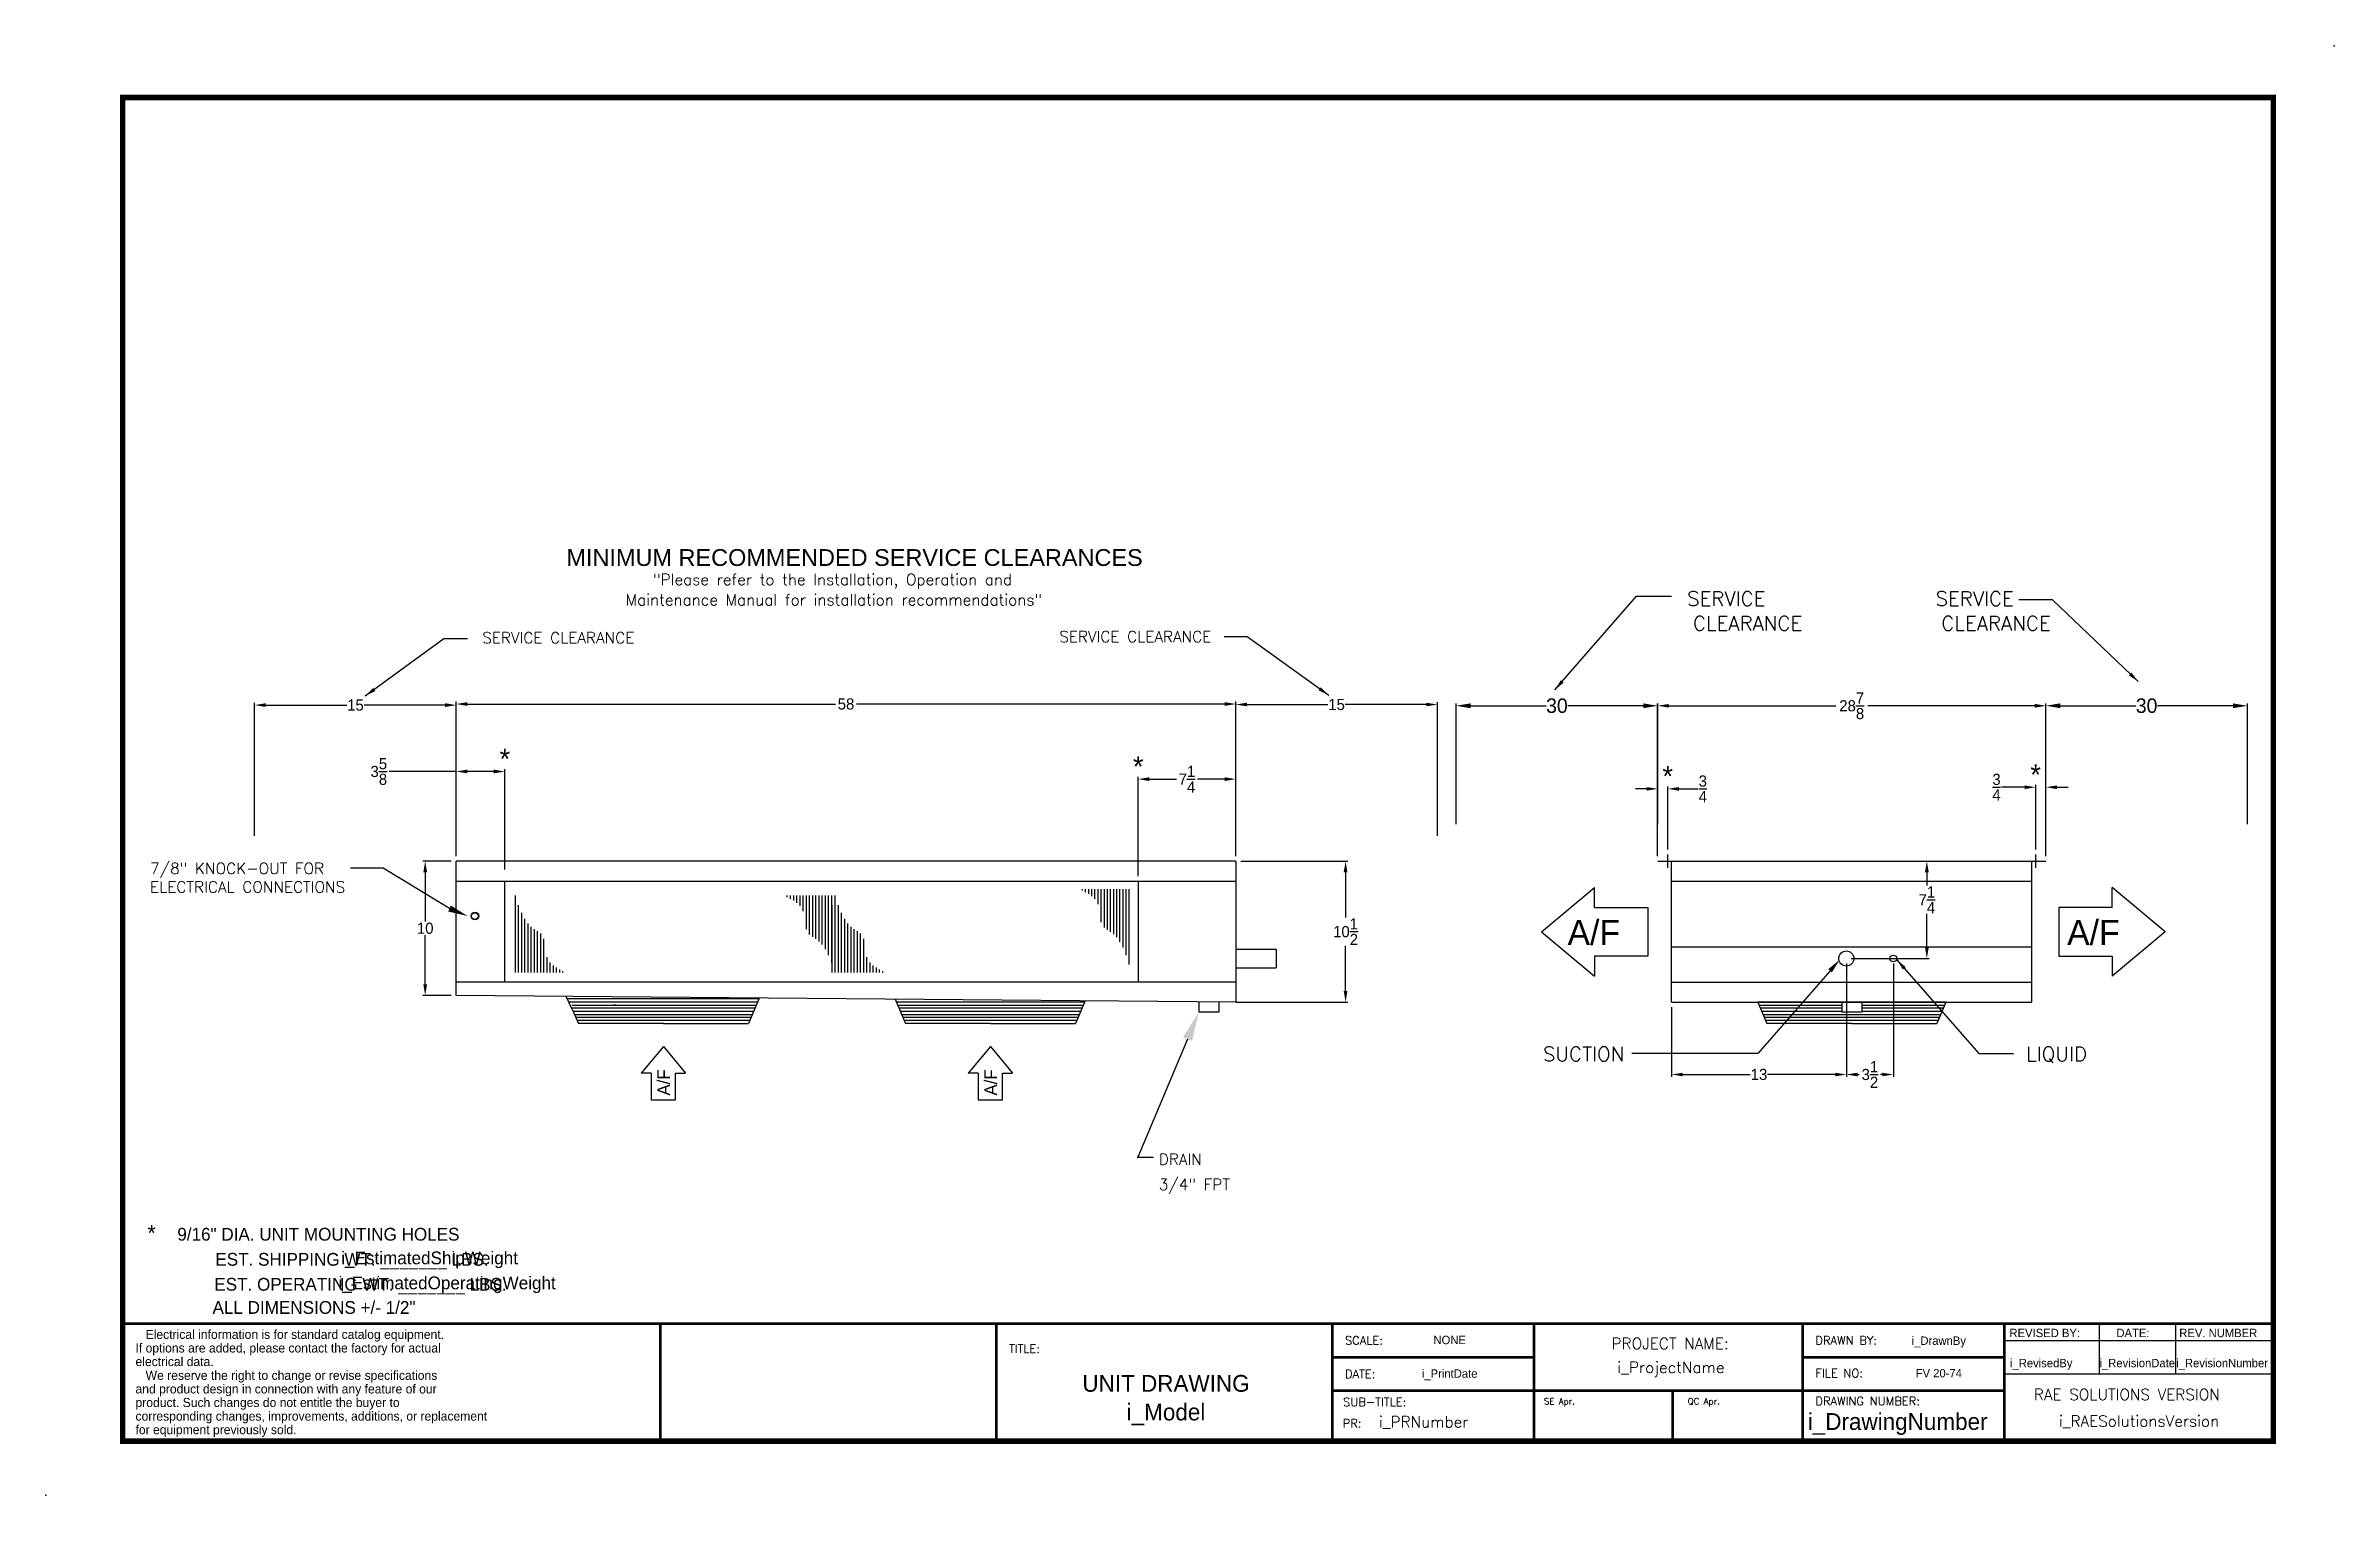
# Model space of a CAD drawing. Extents: x -6 to 165, y -4 to 104.
import ezdxf
from ezdxf.enums import TextEntityAlignment as Align

# ---------------------------------------------------------------- set-up
doc = ezdxf.new("R2010")
doc.units = 0
doc.header["$MEASUREMENT"] = 0
doc.layers.get('0').update_dxf_attribs({"linetype": 'CONTINUOUS'})
doc.layers.get('Defpoints').update_dxf_attribs({"linetype": 'CONTINUOUS'})
doc.layers.add('0 Unit', color=7, linetype='CONTINUOUS')
doc.styles.add('dimentions', font='ARIAL.TTF')
doc.styles.add('SIMPLEX', font='SIMPLEX')
doc.dimstyles.get("Standard").update_dxf_attribs({"dimtxt": 0.83, "dimasz": 0.83, "dimexe": 0.18, "dimexo": 0.375, "dimgap": 0.09, "dimtad": 0, "dimtih": 1, "dimtoh": 1, "dimdec": 3, "dimzin": 0, "dimdsep": 46, "dimlunit": 5, "dimtxsty": 'STANDARD', "dimcen": 0.09, "dimadec": 0, "dimazin": 0, "dimtfac": 1, "dimtdec": 3, "dimtofl": 0, "dimtmove": 0, "dimatfit": 3, "dimfxl": 1, "dimtolj": 1, "dimtzin": 0, "dimarcsym": 0})

# ---------------------------------------------------------------- blocks, each defined once
blk = doc.blocks.new('*D19')
at = {"color": 0, "lineweight": -2}
for p, q in [((24.81, 48.04), (24.81, 55.04)), ((25.64, 54.86), (53.03, 54.86)), ((81.98, 54.86), (54.59, 54.86)), ((82.81, 43.54), (82.81, 55.04))]:
    blk.add_line(p, q, dxfattribs=at)
at = {"color": 0}
for points in [[(25.64, 55), (25.64, 54.72), (24.81, 54.86)], [(81.98, 55), (81.98, 54.72), (82.81, 54.86)]]:
    blk.add_solid(points, dxfattribs=at)
at = {"layer": 'Defpoints', "color": 0}
for p in [(82.81, 54.86), (24.81, 47.67), (82.81, 43.17)]:
    blk.add_point(p, dxfattribs=at)
at = {"color": 0, "insert": (53.81, 54.86), "char_height": 0.83, "attachment_point": 5}
blk.add_mtext('\\A1;58', dxfattribs=at)
blk = doc.blocks.new('*D15')
at = {"color": 0, "lineweight": -2}
for p, q in [((24.81, 49.84), (19.83, 49.84)), ((24.81, 43.54), (24.81, 50.02)), ((27.6, 49.84), (25.64, 49.84)), ((28.43, 42.54), (28.43, 50.02))]:
    blk.add_line(p, q, dxfattribs=at)
at = {"color": 0}
for points in [[(25.64, 49.98), (25.64, 49.7), (24.81, 49.84)], [(27.6, 49.98), (27.6, 49.7), (28.43, 49.84)]]:
    blk.add_solid(points, dxfattribs=at)
at = {"layer": 'Defpoints', "color": 0}
for p in [(24.81, 49.84), (24.81, 43.17), (28.43, 42.17)]:
    blk.add_point(p, dxfattribs=at)
at = {"color": 0, "insert": (19.05, 49.84), "char_height": 0.83, "attachment_point": 5}
blk.add_mtext('\\A1;3{\\H1x;\\S5/8;}', dxfattribs=at)
blk = doc.blocks.new('*D16')
at = {"color": 0, "lineweight": -2}
for p, q in [((83.18, 43.17), (91.16, 43.17)), ((90.98, 42.34), (90.98, 38.98)), ((90.98, 33.5), (90.98, 36.86)), ((83.18, 32.67), (91.16, 32.67))]:
    blk.add_line(p, q, dxfattribs=at)
at = {"color": 0}
for points in [[(90.84, 42.34), (91.12, 42.34), (90.98, 43.17)], [(90.84, 33.5), (91.12, 33.5), (90.98, 32.67)]]:
    blk.add_solid(points, dxfattribs=at)
at = {"layer": 'Defpoints', "color": 0}
for p in [(82.81, 43.17), (82.81, 32.67), (90.98, 32.67)]:
    blk.add_point(p, dxfattribs=at)
at = {"color": 0, "insert": (90.98, 37.92), "char_height": 0.83, "attachment_point": 5}
blk.add_mtext('\\A1;10{\\H1x;\\S1/2;}', dxfattribs=at)
blk = doc.blocks.new('*D17')
at = {"color": 0, "lineweight": -2}
for p, q in [((82.81, 45.04), (82.81, 55)), ((83.64, 54.82), (89.67, 54.82)), ((96.98, 54.82), (90.95, 54.82)), ((97.81, 45.04), (97.81, 55))]:
    blk.add_line(p, q, dxfattribs=at)
at = {"color": 0}
for points in [[(83.64, 54.96), (83.64, 54.69), (82.81, 54.82)], [(96.98, 54.96), (96.98, 54.69), (97.81, 54.82)]]:
    blk.add_solid(points, dxfattribs=at)
at = {"layer": 'Defpoints', "color": 0}
for p in [(97.81, 54.82), (82.81, 44.67), (97.81, 44.67)]:
    blk.add_point(p, dxfattribs=at)
at = {"color": 0, "insert": (90.31, 54.82), "char_height": 0.83, "attachment_point": 5}
blk.add_mtext('\\A1;15', dxfattribs=at)
blk = doc.blocks.new('*D18')
at = {"color": 0, "lineweight": -2}
for p, q in [((9.81, 45.04), (9.81, 54.96)), ((10.64, 54.78), (16.67, 54.78)), ((23.98, 54.78), (17.95, 54.78)), ((24.81, 45.04), (24.81, 54.96))]:
    blk.add_line(p, q, dxfattribs=at)
at = {"color": 0}
for points in [[(10.64, 54.92), (10.64, 54.64), (9.81, 54.78)], [(23.98, 54.92), (23.98, 54.64), (24.81, 54.78)]]:
    blk.add_solid(points, dxfattribs=at)
at = {"layer": 'Defpoints', "color": 0}
for p in [(24.81, 54.78), (9.81, 44.67), (24.81, 44.67)]:
    blk.add_point(p, dxfattribs=at)
at = {"color": 0, "insert": (17.31, 54.78), "char_height": 0.83, "attachment_point": 5}
blk.add_mtext('\\A1;15', dxfattribs=at)
blk = doc.blocks.new('*D20')
at = {"color": 0, "lineweight": -2}
for p, q in [((24.43, 43.17), (22.32, 43.17)), ((22.5, 42.34), (22.5, 38.67)), ((22.5, 34), (22.5, 37.66)), ((24.43, 33.17), (22.32, 33.17))]:
    blk.add_line(p, q, dxfattribs=at)
at = {"color": 0}
for points in [[(22.36, 42.34), (22.64, 42.34), (22.5, 43.17)], [(22.36, 34), (22.64, 34), (22.5, 33.17)]]:
    blk.add_solid(points, dxfattribs=at)
at = {"layer": 'Defpoints', "color": 0}
for p in [(24.81, 43.17), (22.5, 33.17), (24.81, 33.17)]:
    blk.add_point(p, dxfattribs=at)
at = {"color": 0, "insert": (22.5, 38.17), "char_height": 0.83, "attachment_point": 5}
blk.add_mtext('\\A1;10', dxfattribs=at)
blk = doc.blocks.new('*D21')
at = {"color": 0, "lineweight": -2}
for p, q in [((114.2, 44.96), (114.2, 54.91)), ((115.03, 54.73), (127.45, 54.73)), ((142.25, 54.73), (129.84, 54.73)), ((143.08, 44.96), (143.08, 54.91))]:
    blk.add_line(p, q, dxfattribs=at)
at = {"color": 0}
for points in [[(115.03, 54.87), (115.03, 54.59), (114.2, 54.73)], [(142.25, 54.87), (142.25, 54.59), (143.08, 54.73)]]:
    blk.add_solid(points, dxfattribs=at)
at = {"layer": 'Defpoints', "color": 0}
for p in [(143.08, 54.73), (114.2, 44.58), (143.08, 44.58)]:
    blk.add_point(p, dxfattribs=at)
at = {"color": 0, "insert": (128.64, 54.73), "char_height": 0.83, "attachment_point": 5}
blk.add_mtext('\\A1;28{\\H1x;\\S7/8;}', dxfattribs=at)
blk = doc.blocks.new('*D22')
at = {"color": 0, "lineweight": -2}
for p, q in [((128.24, 34.98), (128.24, 27.11)), ((115.24, 32.29), (115.24, 27.11)), ((116.07, 27.29), (121.09, 27.29)), ((127.41, 27.29), (122.38, 27.29))]:
    blk.add_line(p, q, dxfattribs=at)
at = {"color": 0}
for points in [[(116.07, 27.42), (116.07, 27.15), (115.24, 27.29)], [(127.41, 27.42), (127.41, 27.15), (128.24, 27.29)]]:
    blk.add_solid(points, dxfattribs=at)
at = {"layer": 'Defpoints', "color": 0}
for p in [(128.24, 35.36), (115.24, 32.67), (128.24, 27.29)]:
    blk.add_point(p, dxfattribs=at)
at = {"color": 0, "insert": (121.74, 27.29), "char_height": 0.83, "attachment_point": 5}
blk.add_mtext('\\A1;13', dxfattribs=at)
blk = doc.blocks.new('*D23')
at = {"color": 0, "lineweight": -2}
for p, q in [((128.24, 35.54), (128.24, 27.11)), ((131.74, 35.54), (131.74, 27.11)), ((129.07, 27.29), (129.2, 27.29)), ((130.91, 27.29), (130.77, 27.29))]:
    blk.add_line(p, q, dxfattribs=at)
at = {"color": 0}
for points in [[(129.07, 27.42), (129.07, 27.15), (128.24, 27.29)], [(130.91, 27.42), (130.91, 27.15), (131.74, 27.29)]]:
    blk.add_solid(points, dxfattribs=at)
at = {"layer": 'Defpoints', "color": 0}
for p in [(128.24, 35.92), (131.74, 35.92), (131.74, 27.29)]:
    blk.add_point(p, dxfattribs=at)
at = {"color": 0, "insert": (129.99, 27.29), "char_height": 0.83, "attachment_point": 5}
blk.add_mtext('\\A1;3{\\H1x;\\S1/2;}', dxfattribs=at)
blk = doc.blocks.new('*D24')
at = {"color": 0, "lineweight": -2}
for p, q in [((115.61, 43.17), (134.41, 43.17)), ((134.23, 42.34), (134.23, 41.35)), ((134.23, 36.75), (134.23, 39.24)), ((128.61, 35.92), (134.41, 35.92))]:
    blk.add_line(p, q, dxfattribs=at)
at = {"color": 0}
for points in [[(134.09, 42.34), (134.37, 42.34), (134.23, 43.17)], [(134.09, 36.75), (134.37, 36.75), (134.23, 35.92)]]:
    blk.add_solid(points, dxfattribs=at)
at = {"layer": 'Defpoints', "color": 0}
for p in [(115.24, 43.17), (128.24, 35.92), (134.23, 35.92)]:
    blk.add_point(p, dxfattribs=at)
at = {"color": 0, "insert": (134.23, 40.29), "char_height": 0.83, "attachment_point": 5}
blk.add_mtext('\\A1;7{\\H1x;\\S1/4;}', dxfattribs=at)
blk = doc.blocks.new('*D25')
at = {"color": 0, "lineweight": -2}
for p, q in [((113.37, 48.55), (112.54, 48.55)), ((114.2, 43.54), (114.2, 48.73)), ((114.95, 44.04), (114.95, 48.73)), ((115.78, 48.55), (117.2, 48.55))]:
    blk.add_line(p, q, dxfattribs=at)
at = {"color": 0}
for points in [[(113.37, 48.68), (113.37, 48.41), (114.2, 48.55)], [(115.78, 48.68), (115.78, 48.41), (114.95, 48.55)]]:
    blk.add_solid(points, dxfattribs=at)
at = {"layer": 'Defpoints', "color": 0}
for p in [(114.95, 48.55), (114.2, 43.17), (114.95, 43.67)]:
    blk.add_point(p, dxfattribs=at)
at = {"color": 0, "insert": (117.56, 48.55), "char_height": 0.83, "attachment_point": 5}
blk.add_mtext('\\A1;{\\H1x;\\S3/4;}', dxfattribs=at)
blk = doc.blocks.new('*D26')
at = {"color": 0, "lineweight": -2}
for p, q in [((141.5, 48.67), (139.78, 48.67)), ((142.33, 44.04), (142.33, 48.85)), ((143.08, 43.54), (143.08, 48.85)), ((143.91, 48.67), (144.74, 48.67))]:
    blk.add_line(p, q, dxfattribs=at)
at = {"color": 0}
for points in [[(141.5, 48.8), (141.5, 48.53), (142.33, 48.67)], [(143.91, 48.8), (143.91, 48.53), (143.08, 48.67)]]:
    blk.add_solid(points, dxfattribs=at)
at = {"layer": 'Defpoints', "color": 0}
for p in [(142.33, 48.67), (142.33, 43.67), (143.08, 43.17)]:
    blk.add_point(p, dxfattribs=at)
at = {"color": 0, "insert": (139.41, 48.67), "char_height": 0.83, "attachment_point": 5}
blk.add_mtext('\\A1;{\\H1x;\\S3/4;}', dxfattribs=at)
blk = doc.blocks.new('*D27')
at = {"color": 0, "lineweight": -2}
for p, q in [((75.56, 42.04), (75.56, 49.45)), ((82.81, 43.54), (82.81, 49.45)), ((76.39, 49.27), (78.4, 49.27)), ((81.98, 49.27), (79.97, 49.27))]:
    blk.add_line(p, q, dxfattribs=at)
at = {"color": 0}
for points in [[(76.39, 49.41), (76.39, 49.13), (75.56, 49.27)], [(81.98, 49.41), (81.98, 49.13), (82.81, 49.27)]]:
    blk.add_solid(points, dxfattribs=at)
at = {"layer": 'Defpoints', "color": 0}
for p in [(75.56, 49.27), (82.81, 43.17), (75.56, 41.67)]:
    blk.add_point(p, dxfattribs=at)
at = {"color": 0, "insert": (79.18, 49.27), "char_height": 0.83, "attachment_point": 5}
blk.add_mtext('\\A1;7{\\H1x;\\S1/4;}', dxfattribs=at)

msp = doc.modelspace()

# ---------------------------------------------------------------- linework, layer by layer
at = {"color": 7}
for p, q in [((99.2047, 45.9083), (99.2047, 54.9103)), ((100.2837, 54.7303), (105.8954, 54.7303)), ((113.1257, 54.7303), (107.514, 54.7303)), ((114.2047, 45.9083), (114.2047, 54.9103)), ((143.0797, 45.9083), (143.0797, 54.9103)), ((144.1587, 54.7303), (149.7704, 54.7303)), ((157.0007, 54.7303), (151.389, 54.7303)), ((158.0797, 45.9083), (158.0797, 54.9103)), ((24.8095, 44.1697), (24.8095, 47.6697)), ((82.8095, 44.1697), (82.8095, 45.6697)), ((24.8095, 33.1697), (24.8095, 43.1697)), ((57.759, 43.1697), (24.8095, 43.1697)), ((75.5595, 43.1697), (57.759, 43.1697)), ((82.8095, 43.1697), (75.5595, 43.1697)), ((82.8095, 43.1697), (75.5595, 43.1697)), ((82.8095, 43.1697), (82.8095, 32.6697)), ((114.2047, 43.1697), (143.0797, 43.1697)), ((114.2047, 43.1697), (114.9547, 43.1697)), ((114.9547, 42.6697), (114.9547, 43.6697)), ((115.236, 32.6697), (115.236, 43.1697)), ((115.236, 43.1697), (142.0485, 43.1697)), ((115.236, 43.1697), (128.236, 43.1697)), ((142.0485, 32.6697), (142.0485, 43.1697)), ((142.3297, 42.6697), (142.3297, 43.6697)), ((24.8095, 41.6697), (82.8095, 41.6697)), ((28.4345, 34.1697), (28.4345, 41.6697)), ((71.4077, 40.9781), (71.4077, 41.0887)), ((71.6395, 40.8609), (71.6395, 41.0887)), ((71.8714, 40.7289), (71.8714, 41.0887)), ((72.1033, 40.5688), (72.1033, 41.0887)), ((72.3352, 40.3516), (72.3352, 41.0887)), ((72.567, 39.961), (72.567, 41.0887)), ((72.7989, 38.6321), (72.7989, 41.0887)), ((73.0308, 38.2343), (73.0308, 41.0887)), ((73.2626, 38.0629), (73.2626, 41.0887)), ((73.4945, 37.915), (73.4945, 41.0887)), ((73.7264, 37.7415), (73.7264, 41.0887)), ((73.9583, 37.5019), (73.9583, 41.0887)), ((74.1901, 37.1674), (74.1901, 41.0887)), ((74.422, 36.7304), (74.422, 41.0887)), ((74.6539, 36.1763), (74.6539, 41.0887)), ((74.8858, 35.4639), (74.8858, 41.0887)), ((75.5595, 41.6697), (75.5595, 34.1697)), ((105.5507, 37.8997), (109.5126, 41.2012)), ((109.5126, 39.7155), (109.5126, 41.2012)), ((115.236, 41.6697), (142.0485, 41.6697)), ((115.236, 41.6697), (142.0485, 41.6697)), ((115.236, 41.6697), (128.236, 41.6697)), ((151.9671, 37.8997), (148.0051, 41.2012)), ((148.0051, 39.7155), (148.0051, 41.2012)), ((29.1866, 40.6041), (29.1866, 34.8783)), ((29.4226, 39.8789), (29.4226, 34.8783)), ((29.6586, 39.3149), (29.6586, 34.8783)), ((49.4441, 40.4915), (49.4441, 40.6041)), ((49.6802, 40.3722), (49.6802, 40.6041)), ((49.9162, 40.2379), (49.9162, 40.6041)), ((50.1522, 40.0748), (50.1522, 40.6041)), ((50.3883, 39.8538), (50.3883, 40.6041)), ((50.6243, 39.4561), (50.6243, 40.6041)), ((50.8603, 38.1034), (50.8603, 40.6041)), ((51.0964, 37.6984), (51.0964, 40.6041)), ((51.3324, 37.524), (51.3324, 40.6041)), ((51.5685, 37.3734), (51.5685, 40.6041)), ((51.8045, 37.1968), (51.8045, 40.6041)), ((52.0405, 36.9529), (52.0405, 40.6041)), ((52.2766, 36.6124), (52.2766, 40.6041)), ((52.5126, 36.1676), (52.5126, 40.6041)), ((52.7486, 35.6036), (52.7486, 40.6041)), ((52.7486, 39.8789), (52.7486, 34.8783)), ((52.9847, 40.6041), (52.9847, 34.8783)), ((52.9847, 40.6041), (52.9847, 34.8783)), ((53.2207, 39.8789), (53.2207, 34.8783)), ((53.4567, 39.3149), (53.4567, 34.8783)), ((109.5126, 39.7155), (113.4746, 39.7155)), ((113.4746, 39.7155), (113.4746, 36.0838)), ((144.0431, 39.7155), (144.0431, 36.0838)), ((148.0051, 39.7155), (144.0431, 39.7155)), ((29.8947, 38.8701), (29.8947, 34.8783)), ((30.1307, 38.5295), (30.1307, 34.8783)), ((30.3667, 38.2857), (30.3667, 34.8783)), ((30.6028, 38.109), (30.6028, 34.8783)), ((30.8388, 37.9585), (30.8388, 34.8783)), ((31.0749, 37.784), (31.0749, 34.8783)), ((53.6928, 38.8701), (53.6928, 34.8783)), ((53.9288, 38.5295), (53.9288, 34.8783)), ((54.1648, 38.2857), (54.1648, 34.8783)), ((54.4009, 38.109), (54.4009, 34.8783)), ((54.6369, 37.9585), (54.6369, 34.8783)), ((54.8729, 37.784), (54.8729, 34.8783)), ((105.5507, 37.8997), (109.5126, 34.5982)), ((151.9671, 37.8997), (148.0051, 34.5982)), ((31.3109, 37.3791), (31.3109, 34.8783)), ((31.5469, 36.0263), (31.5469, 34.8783)), ((55.109, 37.3791), (55.109, 34.8783)), ((55.345, 36.0263), (55.345, 34.8783)), ((82.8095, 36.6072), (85.8095, 36.6072)), ((85.8095, 36.6072), (85.8095, 35.2322)), ((109.5126, 36.0838), (109.5126, 34.5982)), ((113.4746, 36.0838), (109.5126, 36.0838)), ((115.236, 36.7947), (142.0485, 36.7947)), ((144.0431, 36.0838), (148.0051, 36.0838)), ((148.0051, 36.0838), (148.0051, 34.5982)), ((82.8095, 34.1697), (24.8095, 34.1697)), ((31.783, 35.6287), (31.783, 34.8783)), ((32.019, 35.4076), (32.019, 34.8783)), ((32.255, 35.2446), (32.255, 34.8783)), ((32.4911, 35.1102), (32.4911, 34.8783)), ((32.7271, 34.991), (32.7271, 34.8783)), ((55.581, 35.6287), (55.581, 34.8783)), ((55.8171, 35.4076), (55.8171, 34.8783)), ((56.0531, 35.2446), (56.0531, 34.8783)), ((56.2891, 35.1102), (56.2891, 34.8783)), ((56.5252, 34.991), (56.5252, 34.8783)), ((82.8095, 35.2322), (85.8095, 35.2322)), ((115.236, 34.1697), (142.0485, 34.1697)), ((82.8095, 32.6697), (24.8095, 33.1697)), ((33.4462, 32.1457), (32.998, 33.0991)), ((33.071, 32.9439), (47.3391, 32.9439)), ((33.1885, 32.6939), (47.232, 32.6939)), ((33.4462, 32.4439), (47.1249, 32.4439)), ((36.6553, 32.4439), (36.5051, 32.4439)), ((47.3526, 32.9753), (46.5442, 31.089)), ((57.464, 32.8882), (58.235, 31.089)), ((57.5472, 32.6939), (71.568, 32.6939)), ((57.6544, 32.4439), (71.4608, 32.4439)), ((71.599, 32.7663), (70.8802, 31.089)), ((80.0595, 32.6934), (80.0595, 31.9197)), ((81.5595, 32.6805), (81.5595, 31.9197)), ((82.8095, 32.6697), (84.2045, 32.6697)), ((115.236, 32.6697), (142.0485, 32.6697)), ((135.6422, 32.6697), (121.6422, 32.6697)), ((121.6422, 32.6697), (122.3196, 31.089)), ((121.739, 32.4439), (127.8922, 32.4439)), ((127.8922, 32.6697), (127.8922, 31.9197)), ((129.3922, 32.6697), (129.3922, 31.9197)), ((129.3922, 32.4439), (135.5454, 32.4439)), ((135.6422, 32.6697), (134.9648, 31.089)), ((47.0281, 32.2181), (33.4152, 32.2181)), ((33.4462, 32.1457), (33.899, 31.089)), ((33.5119, 31.9923), (46.9313, 31.9923)), ((33.6087, 31.7665), (46.8345, 31.7665)), ((46.7378, 31.5406), (33.7055, 31.5406)), ((46.641, 31.3148), (33.8023, 31.3148)), ((40.2216, 31.089), (33.899, 31.089)), ((40.2216, 31.089), (46.3184, 31.089)), ((46.3184, 31.089), (46.5442, 31.089)), ((71.3641, 32.2181), (57.7511, 32.2181)), ((57.8479, 31.9923), (71.2673, 31.9923)), ((57.9447, 31.7665), (71.1705, 31.7665)), ((71.0737, 31.5406), (58.0415, 31.5406)), ((70.977, 31.3148), (58.1382, 31.3148)), ((64.5576, 31.089), (58.235, 31.089)), ((64.5576, 31.089), (70.6544, 31.089)), ((70.6544, 31.089), (70.8802, 31.089)), ((81.5595, 31.9197), (80.0595, 31.9197)), ((127.8922, 32.2181), (121.8358, 32.2181)), ((121.9325, 31.9923), (127.8922, 31.9923)), ((122.0293, 31.7665), (135.2551, 31.7665)), ((135.1583, 31.5406), (122.1261, 31.5406)), ((135.0616, 31.3148), (122.2229, 31.3148)), ((128.6422, 31.089), (122.3196, 31.089)), ((129.3922, 31.9197), (127.8922, 31.9197)), ((128.6422, 31.089), (134.739, 31.089)), ((135.4487, 32.2181), (129.3922, 32.2181)), ((129.3922, 31.9923), (135.3519, 31.9923)), ((134.739, 31.089), (134.9648, 31.089)), ((40.2216, 29.3702), (38.5709, 27.3892)), ((40.2216, 29.3702), (41.8724, 27.3892)), ((64.5576, 29.3702), (62.9068, 27.3892)), ((64.5576, 29.3702), (66.2084, 27.3892)), ((79.2209, 29.9291), (75.5171, 21.1376)), ((39.3137, 27.3892), (38.5709, 27.3892)), ((39.3137, 27.3892), (39.3137, 25.4082)), ((41.1296, 25.4082), (41.1296, 27.3892)), ((41.1296, 27.3892), (41.8724, 27.3892)), ((63.6497, 27.3892), (62.9068, 27.3892)), ((63.6497, 27.3892), (63.6497, 25.4082)), ((65.4655, 25.4082), (65.4655, 27.3892)), ((65.4655, 27.3892), (66.2084, 27.3892)), ((39.3137, 25.4082), (41.1296, 25.4082)), ((63.6497, 25.4082), (65.4655, 25.4082)), ((75.4775, 21.1376), (76.6875, 21.1376)), ((40.0002, 0.0001), (40.0002, 8.7501)), ((65.0002, 0.0001), (65.0002, 8.7501)), ((90.0001, 8.7501), (140, 8.7501)), ((90.0001, 0.0001), (90.0001, 8.7501)), ((105.0001, 8.7501), (105.0001, 0.0001)), ((125.0001, 8.7501), (125.0001, 3.7501)), ((140, 8.7501), (140, 0.0001)), ((140, 8.7501), (160, 8.7501)), ((140, 8.7501), (140, 7.5001)), ((147.0569, 8.7501), (147.0569, 5.0001)), ((152.74, 8.7501), (152.74, 5.0001)), ((140, 7.5001), (160, 7.5001)), ((105.0001, 6.2501), (90.0001, 6.2501)), ((125.0001, 6.2501), (140, 6.2501)), ((125.0001, 3.7501), (125.0001, 6.2501)), ((140, 3.7501), (90.0001, 3.7501)), ((115.3126, 3.7501), (115.3126, 0.0001)), ((125.0001, 3.7501), (125.0001, 0.0001)), ((140, 5.0001), (160, 5.0001))]:
    msp.add_line(p, q, dxfattribs=at)
for points, const_width in [([(0.0003, 0.0001), (160, 0.0001), (160, 99.9999), (0.0003, 99.9999), (0.0003, 0.0001)], 0.4), ([(40.2367, 8.7501), (0.0003, 8.7501)], 0.2), ([(160, 8.7501), (40.0002, 8.7501), (40.0002, 0.0001)], 0.2), ([(65.0002, 8.7501), (65.0002, 0.0001)], 0.2), ([(90.0001, 8.7501), (90.0001, 0.0001)], 0.2), ([(105.0001, 8.7501), (105.0001, 0.0001)], 0.2), ([(125.0001, 8.7501), (125.0001, 0.0001)], 0.2), ([(140, 0.0001), (140, 8.7501), (160, 8.7501)], 0.2), ([(105.0001, 6.2501), (90.0001, 6.2501)], 0.2), ([(140, 6.2501), (125.0001, 6.2501), (125.0001, 0.0001)], 0.2), ([(140, 3.7501), (90.0001, 3.7501)], 0.2), ([(115.3126, 3.7501), (115.3126, 0.0001)], 0.2)]:
    msp.add_lwpolyline(points, dxfattribs=dict(at, const_width=const_width))
msp.add_lwpolyline([(127.0299, 35.0085), (121.6559, 28.8482), (112.2701, 28.8482)], dxfattribs=at)
for centre, radius in [((26.1985, 39.0811), 0.2884), ((26.1985, 39.0811), 0.2465), ((26.1985, 39.0811), 0.2465), ((26.1985, 39.0811), 0.2465), ((128.236, 35.9197), 0.5625), ((131.736, 35.9197), 0.25)]:
    msp.add_circle(centre, radius, dxfattribs=at)
for p in [(164.5394, 103.8498), (140, 0.0001), (-5.7309, -4.0234)]:
    msp.add_point(p, dxfattribs=at)
for points in [[(100.2837, 54.9101), (100.2837, 54.5505), (99.2047, 54.7303)], [(113.1257, 54.9101), (113.1257, 54.5505), (114.2047, 54.7303)], [(144.1587, 54.9101), (144.1587, 54.5505), (143.0797, 54.7303)], [(157.0007, 54.9101), (157.0007, 54.5505), (158.0797, 54.7303)], [(126.8944, 35.1267), (127.7392, 35.8216), (127.1654, 34.8903)], [(78.8891, 30.0689), (79.5526, 29.7893), (80.0595, 31.9197)]]:
    msp.add_solid(points, dxfattribs=at)
at = {"layer": '0 Unit', "color": 7}
msp.add_lwpolyline([(24.3074, 39.6436), (19.3644, 42.6486), (16.933, 42.6486)], dxfattribs=at)
msp.add_solid([(24.4006, 39.8671), (25.6481, 39.0846), (24.2143, 39.4202)], dxfattribs=at)
at = {"layer": 'Defpoints', "color": 7, "linetype": 'ByBlock'}
msp.add_point((85.8095, 35.9197), dxfattribs=at)

# ---------------------------------------------------------------- texts
at = {"color": 7, "lineweight": 30}
for s, height, style, p in [('MINIMUM RECOMMENDED SERVICE CLEARANCES', 1.249998, 'dimentions', (33.0079, 65.1372)), ('SE Apr.', 0.46875, 'SIMPLEX', (105.7344, 2.7398)), ('QC Apr.', 0.46875, 'SIMPLEX', (116.4403, 2.7398))]:
    msp.add_text(s, height=height, dxfattribs=dict(at, style=style)).set_placement(p)
at = {"color": 7, "style": 'SIMPLEX'}
for s, p in [('Maintenance Manual for installation recommendations"', (52.908, 62.203)), ('"Please refer to the Installation, Operation and', (52.809, 63.7075)), ('PROJECT NAME:', (115.1256, 6.8543)), ('i_ProjectName', (115.1887, 5.0777)), ('i_RAESolutionsVersion', (150.0206, 1.0817))]:
    msp.add_text(s, height=0.829999, dxfattribs=at).set_placement(p, align=Align.CENTER)
for s, height, p in [('SERVICE', 1.079, (122.2193, 62.706)), ('SERVICE', 1.079, (140.7028, 62.706)), ('CLEARANCE', 1.079, (124.9617, 60.866)), ('CLEARANCE', 1.079, (143.4453, 60.866)), ('SERVICE CLEARANCE', 0.83, (80.9882, 59.8761)), ('SUCTION', 1.079, (111.7248, 28.8087)), ('LIQUID', 1.079, (146.1427, 28.8087))]:
    msp.add_text(s, height=height, dxfattribs=at).set_placement(p, align=Align.MIDDLE_RIGHT)
msp.add_text('SERVICE CLEARANCE', height=0.83, dxfattribs=at).set_placement((26.7458, 59.7945), align=Align.MIDDLE_LEFT)
at = {"color": 7}
for s, height, p in [('*', 1.5199, (28.4274, 50.0193)), ('*', 1.5199, (75.5524, 49.4488)), ('*', 1.5199, (114.9476, 48.7272)), ('*', 1.5199, (142.3226, 48.8465)), ('*', 1.1692, (2.1405, 14.909)), ('EST. SHIPPING WT. _______ LBS.', 0.949998, (17.0542, 13.0584)), ('i_EstimatedShipWeight', 0.951089, (22.8284, 13.1622)), ('EST. OPERATING WT. _______ LBS.', 0.949998, (17.685, 11.2002)), ('i_EstimatedOperatingWeight', 0.949998, (24.1283, 11.304)), ('ALL DIMENSIONS +/- 1/2"', 0.949998, (14.2259, 9.4761)), ('NONE', 0.625, (98.7269, 7.2206)), ('i_DrawnBy', 0.625, (135.1174, 7.167)), ('i_PrintDate', 0.624999, (98.7269, 4.7206)), ('FV 20-74', 0.625, (135.1174, 4.7489)), ('i_RevisedBy', 0.624999, (142.7389, 5.5014)), ('i_RevisionDate', 0.624999, (149.8841, 5.5014)), ('i_RevisionNumber', 0.624999, (156.1956, 5.5014)), ('UNIT DRAWING', 1.249998, (77.6183, 3.6767)), ('i_Model', 1.25, (77.6183, 1.5463)), ('i_DrawingNumber', 1.249998, (132.0565, 0.8364))]:
    msp.add_text(s, height=height, dxfattribs=at).set_placement(p, align=Align.CENTER)
for s, height, p in [('A/F', 1.875, (107.4988, 36.9219)), ('A/F', 1.875, (144.6688, 36.9219)), ('9/16" DIA. UNIT MOUNTING HOLES', 0.949998, (4.0575, 14.9255)), ('REVISED BY:', 0.624999, (140.3752, 7.7425)), ('DATE:', 0.625, (148.3341, 7.7425)), ('REV. NUMBER', 0.624999, (153.0079, 7.7425))]:
    msp.add_text(s, height=height, dxfattribs=at).set_placement(p)
for p in [(40.7105, 25.721), (65.0465, 25.721)]:
    msp.add_text('A/F', height=0.9375, rotation=90, dxfattribs=at).set_placement(p)
at = {"color": 7, "style": 'SIMPLEX'}
for s, height, p in [('DRAIN', 0.83, (77.0818, 20.5659)), ('3/4" FPT', 0.83, (77.0818, 18.6909)), ('TITLE:', 0.625, (65.9377, 6.5626)), ('SCALE:', 0.625, (90.9376, 7.1876)), ('DRAWN BY:', 0.625, (125.9376, 7.1876)), ('DATE:', 0.625, (90.9376, 4.6876)), ('FILE NO:', 0.625, (125.9376, 4.748)), ('RAE SOLUTIONS VERSION', 0.829999, (142.1912, 3.0538)), ('SUB-TITLE:', 0.625, (90.8022, 2.6)), ('i_PRNumber', 0.83, (93.4706, 1.0195)), ('DRAWING NUMBER:', 0.624999, (125.9376, 2.6759))]:
    msp.add_text(s, height=height, dxfattribs=at).set_placement(p)
at = {"color": 7, "lineweight": 25}
for s, p in [('If options are added, please contact the factory for actual', (0.9457, 6.5995)), ('   Electrical information is for standard catalog equipment.', (0.9457, 7.611)), ('electrical data.', (0.9457, 5.5879)), ('   We reserve the right to change or revise specifications', (0.9457, 4.5637)), ('and product design in connection with any feature of our', (0.9457, 3.5521)), ('corresponding changes, improvements, additions, or replacement ', (0.9457, 1.529)), ('product. Such changes do not entitle the buyer to', (0.9457, 2.5406)), ('for equipment previously sold.', (0.9457, 0.5175))]:
    msp.add_text(s, height=0.674358, dxfattribs=at).set_placement(p)
at = {"color": 7, "style": 'SIMPLEX'}
msp.add_text('PR:', height=0.625, dxfattribs=at).set_placement((92.162, 1.0195), align=Align.RIGHT)
at = {"insert": (85.9004, 59.4472), "char_height": 0.83, "attachment_point": 9}
msp.add_mtext('\\A1;', dxfattribs=at)
at = {"color": 7, "char_height": 1.079, "attachment_point": 5}
for insert in [(106.7047, 54.7303), (150.5797, 54.7303)]:
    msp.add_mtext('30', dxfattribs=dict(at, insert=insert))
at = {"color": 7, "insert": (2.0302, 41.9362), "char_height": 0.83, "attachment_point": 4, "style": 'SIMPLEX'}
msp.add_mtext('{7/8" KNOCK-OUT FOR}\\P{ELECTRICAL CONNECTIONS}', dxfattribs=at)

# ---------------------------------------------------------------- dimensions: what is measured, and where the dimension line sits
at = {"color": 7}
for base, p1, p2, picture, middle in [((24.8095, 54.782), (9.8095, 44.6697), (24.8095, 44.6697), '*D18', (17.3095, 54.782)), ((143.0797, 54.7303), (114.2047, 44.5849), (143.0797, 44.5849), '*D21', (128.6422, 54.7303)), ((131.736, 27.2863), (128.236, 35.9197), (131.736, 35.9197), '*D23', (129.986, 27.2863)), ((128.236, 27.2863), (115.236, 32.6697), (128.236, 35.3572), '*D22', (121.736, 27.2863))]:
    dim = msp.add_linear_dim(base=base, p1=p1, p2=p2, dimstyle='Standard', dxfattribs=at)
    dim.commit()
    dim.dimension.update_dxf_attribs({"geometry": picture, "text_midpoint": middle})
for base, p1, p2, picture, middle in [((82.8095, 54.8618), (24.8095, 47.6697), (82.8095, 43.1697), '*D19', (53.8095, 54.8618)), ((97.8095, 54.8235), (82.8095, 44.6697), (97.8095, 44.6697), '*D17', (90.3095, 54.8235)), ((24.8095, 49.8381), (28.4345, 42.1697), (24.8095, 43.1697), '*D15', (19.0528, 49.8381)), ((75.5595, 49.2677), (82.8095, 43.1697), (75.5595, 41.6697), '*D27', (79.1845, 49.2677)), ((114.9547, 48.5461), (114.2047, 43.1697), (114.9547, 43.6697), '*D25', (117.5624, 48.5461)), ((142.3297, 48.6653), (143.0797, 43.1697), (142.3297, 43.6697), '*D26', (139.4112, 48.6653))]:
    dim = msp.add_linear_dim(base=base, p1=p1, p2=p2, dimstyle='Standard', dxfattribs=at)
    dim.commit()
    dim.dimension.update_dxf_attribs({"geometry": picture, "text_midpoint": middle, "dimtype": 160})
for base, p1, p2, picture, middle in [((22.4967, 33.1697), (24.8095, 43.1697), (24.8095, 33.1697), '*D20', (22.4967, 38.1697)), ((134.2306, 35.9197), (115.236, 43.1697), (128.236, 35.9197), '*D24', (134.2306, 40.2947))]:
    dim = msp.add_linear_dim(base=base, p1=p1, p2=p2, angle=90, dimstyle='Standard', dxfattribs=at)
    dim.commit()
    dim.dimension.update_dxf_attribs({"geometry": picture, "text_midpoint": middle, "dimtype": 160})
dim = msp.add_linear_dim(base=(90.9788, 32.6697), p1=(82.8095, 43.1697), p2=(82.8095, 32.6697), angle=90, dimstyle='Standard', dxfattribs=at)
dim.commit()
dim.dimension.update_dxf_attribs({"geometry": '*D16', "text_midpoint": (90.9788, 37.9197)})

# ---------------------------------------------------------------- leaders
for points in [[(106.5533, 55.9168), (112.6365, 62.8902), (115.2294, 62.8902)], [(149.9544, 56.5284), (143.572, 62.6052), (141.0788, 62.6052)], [(18.0438, 55.4578), (23.893, 59.7365), (25.6432, 59.7365)], [(132.0026, 35.8216), (138.0858, 28.8482), (140.6787, 28.8482)]]:
    msp.add_leader(points, dimstyle='Standard', override={"dimgap": 0.09, "dimtad": 0}, dxfattribs=at)
at = {"color": 7, "annotation_type": 0, "has_hookline": 1, "hookline_direction": 1}
msp.add_leader([(89.7298, 55.5047), (83.653, 59.8622), (81.9384, 59.8622)], dimstyle='Standard', override={"dimgap": 0.09, "dimtad": 0}, dxfattribs=at)

doc.saveas('drawing.dxf')
